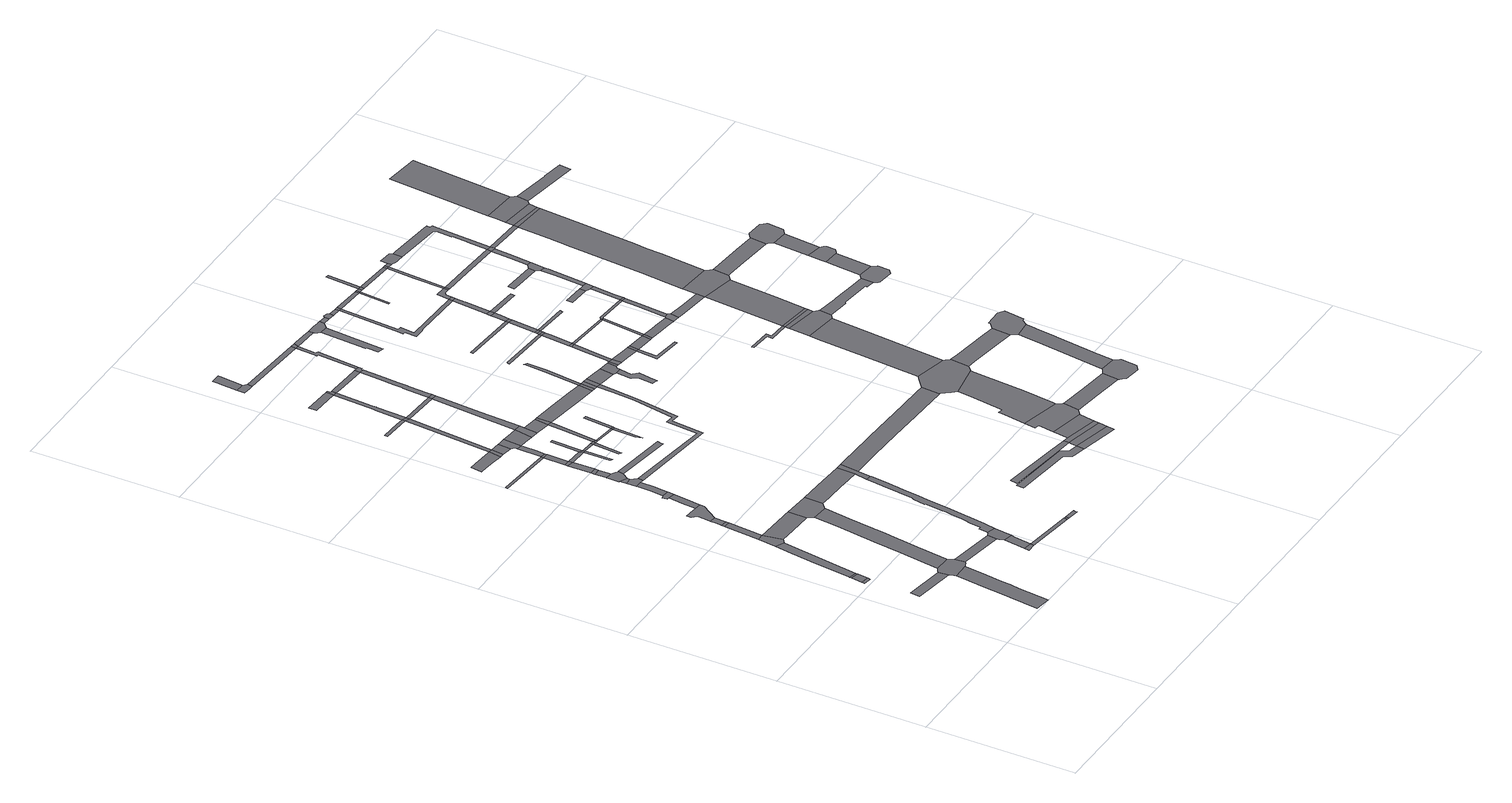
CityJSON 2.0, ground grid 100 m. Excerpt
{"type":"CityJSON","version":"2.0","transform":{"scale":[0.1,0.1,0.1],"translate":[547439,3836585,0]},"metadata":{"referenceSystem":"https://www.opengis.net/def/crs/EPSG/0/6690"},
"CityObjects":{
"road1":{"type":"Road","geometry":[{"type":"MultiSurface","lod":"1","boundaries":[[[0,1,2,3]]]}]},
"road2":{"type":"Road","attributes":{"RoadStructureAttribute.sectionType":"1"},"geometry":[{"type":"MultiSurface","lod":"1","boundaries":[[[4,0,3,5]]]}]},
"road3":{"type":"Road","geometry":[{"type":"MultiSurface","lod":"1","boundaries":[[[6,4,5,7]]]}]},
"road4":{"type":"Road","attributes":{"RoadStructureAttribute.sectionType":"1"},"geometry":[{"type":"MultiSurface","lod":"1","boundaries":[[[8,9,10,11]]]}]},
"road5":{"type":"Road","attributes":{"RoadStructureAttribute.sectionType":"1"},"geometry":[{"type":"MultiSurface","lod":"1","boundaries":[[[12,13,14,15,16,17,18,19,20,21,22,23]]]}]},
"road6":{"type":"Road","attributes":{"RoadStructureAttribute.sectionType":"1"},"geometry":[{"type":"MultiSurface","lod":"1","boundaries":[[[24,25,26,27,28,6,7,29,30]]]}]},
"road7":{"type":"Road","geometry":[{"type":"MultiSurface","lod":"1","boundaries":[[[31,32,33,11,10,34,35,17,16,36,37,38,39,40,41,42]]]}]},
"road8":{"type":"Road","geometry":[{"type":"MultiSurface","lod":"1","boundaries":[[[43,24,30,44,45]]]}]},
"road9":{"type":"Road","attributes":{"RoadStructureAttribute.sectionType":"1"},"geometry":[{"type":"MultiSurface","lod":"1","boundaries":[[[46,47,43,45,48]]]}]},
"road10":{"type":"Road","geometry":[{"type":"MultiSurface","lod":"1","boundaries":[[[49,46,48,50]]]}]},
"road11":{"type":"Road","attributes":{"RoadStructureAttribute.sectionType":"1"},"geometry":[{"type":"MultiSurface","lod":"1","boundaries":[[[51,52,49,50,53]]]}]},
"road12":{"type":"Road","attributes":{"RoadStructureAttribute.sectionType":"1"},"geometry":[{"type":"MultiSurface","lod":"1","boundaries":[[[54,55,56,57,31,42,58,59,60,61,62,63,64,65,66,67,68,69,70]]]}]},
"road13":{"type":"Road","attributes":{"RoadStructureAttribute.sectionType":"1"},"geometry":[{"type":"MultiSurface","lod":"1","boundaries":[[[71,72,73,45,44,74,75,76]]]}]},
"road14":{"type":"Road","attributes":{"RoadStructureAttribute.sectionType":"1"},"geometry":[{"type":"MultiSurface","lod":"1","boundaries":[[[39,38,77,78]]]}]},
"road15":{"type":"Road","geometry":[{"type":"MultiSurface","lod":"1","boundaries":[[[79,80,81,82,83,51,53,84,85,86]]]}]},
"road16":{"type":"Road","geometry":[{"type":"MultiSurface","lod":"1","boundaries":[[[87,88,89,90]]]}]},
"road17":{"type":"Road","attributes":{"RoadStructureAttribute.sectionType":"1"},"geometry":[{"type":"MultiSurface","lod":"1","boundaries":[[[91,87,90,92,93,94]]]}]},
"road18":{"type":"Road","attributes":{"RoadStructureAttribute.sectionType":"1"},"geometry":[{"type":"MultiSurface","lod":"1","boundaries":[[[95,96,86,85,97,98]]]}]},
"road19":{"type":"Road","geometry":[{"type":"MultiSurface","lod":"1","boundaries":[[[99,100,101,102,103,95,98,104]]]}]},
"road20":{"type":"Road","geometry":[{"type":"MultiSurface","lod":"1","boundaries":[[[105,106,107,78,77,108,109,91,94,110]]]}]},
"road21":{"type":"Road","geometry":[{"type":"MultiSurface","lod":"1","boundaries":[[[111,76,75,112,113,54,70,114,115,116,117]]]}]},
"road22":{"type":"Road","attributes":{"RoadStructureAttribute.sectionType":"1"},"geometry":[{"type":"MultiSurface","lod":"1","boundaries":[[[118,119,120,121,99,104,122,123,124]]]}]},
"road23":{"type":"Road","attributes":{"RoadStructureAttribute.sectionType":"1"},"geometry":[{"type":"MultiSurface","lod":"1","boundaries":[[[125,126,127,128,129]]]}]},
"road24":{"type":"Road","attributes":{"RoadStructureAttribute.sectionType":"1"},"geometry":[{"type":"MultiSurface","lod":"1","boundaries":[[[90,89,130,131]]]}]},
"road25":{"type":"Road","geometry":[{"type":"MultiSurface","lod":"1","boundaries":[[[132,118,124,133,134,135]]]}]},
"road26":{"type":"Road","attributes":{"RoadStructureAttribute.sectionType":"1"},"geometry":[{"type":"MultiSurface","lod":"1","boundaries":[[[136,132,135,137]]]}]},
"road27":{"type":"Road","attributes":{"RoadStructureAttribute.sectionType":"1"},"geometry":[{"type":"MultiSurface","lod":"1","boundaries":[[[138,139,140,141,142,143,144,145,146,147,148]]]}]},
"road28":{"type":"Road","geometry":[{"type":"MultiSurface","lod":"1","boundaries":[[[149,150,151,136,137,152,153,154,155,156,157,158]]]}]},
"road29":{"type":"Road","attributes":{"RoadStructureAttribute.sectionType":"1"},"geometry":[{"type":"MultiSurface","lod":"1","boundaries":[[[159,160,161,149,158]]]}]},
"road30":{"type":"Road","geometry":[{"type":"MultiSurface","lod":"1","boundaries":[[[162,160,159,163]]]}]},
"road31":{"type":"Road","attributes":{"RoadStructureAttribute.sectionType":"1"},"geometry":[{"type":"MultiSurface","lod":"1","boundaries":[[[164,162,163,165]]]}]},
"road32":{"type":"Road","geometry":[{"type":"MultiSurface","lod":"1","boundaries":[[[166,167,164,165]]]}]},
"road33":{"type":"Road","geometry":[{"type":"MultiSurface","lod":"1","boundaries":[[[148,147,168,169]]]}]},
"road34":{"type":"Road","attributes":{"RoadStructureAttribute.sectionType":"1"},"geometry":[{"type":"MultiSurface","lod":"1","boundaries":[[[170,171,172,173,174,175,176,177,178,179,180,181,182,183,184,185,105,110,186,187,188,189,190,191,192,193,194]]]}]},
"road35":{"type":"Road","attributes":{"RoadStructureAttribute.sectionType":"1"},"geometry":[{"type":"MultiSurface","lod":"1","boundaries":[[[128,195,167,166,196,197,198]]]}]},
"road36":{"type":"Road","geometry":[{"type":"MultiSurface","lod":"1","boundaries":[[[131,130,199,200]]]}]},
"road37":{"type":"Road","geometry":[{"type":"MultiSurface","lod":"1","boundaries":[[[129,128,198,201]]]}]},
"road38":{"type":"Road","attributes":{"RoadStructureAttribute.sectionType":"1"},"geometry":[{"type":"MultiSurface","lod":"1","boundaries":[[[169,168,202,203]]]}]},
"road39":{"type":"Road","attributes":{"RoadStructureAttribute.sectionType":"1"},"geometry":[{"type":"MultiSurface","lod":"1","boundaries":[[[204,166,165,205,206]]]}]},
"road40":{"type":"Road","attributes":{"RoadStructureAttribute.sectionType":"1"},"geometry":[{"type":"MultiSurface","lod":"1","boundaries":[[[207,208,129,201,209,210,211]]]}]},
"road41":{"type":"Road","attributes":{"RoadStructureAttribute.sectionType":"1"},"geometry":[{"type":"MultiSurface","lod":"1","boundaries":[[[212,117,116,213,214,215,216,217]]]}]},
"road42":{"type":"Road","geometry":[{"type":"MultiSurface","lod":"1","boundaries":[[[218,219,220,200,199]]]}]},
"road43":{"type":"Road","geometry":[{"type":"MultiSurface","lod":"1","boundaries":[[[205,221,222,223,224,225]]]}]},
"road44":{"type":"Road","geometry":[{"type":"MultiSurface","lod":"1","boundaries":[[[226,203,202,227,207,211,228]]]}]},
"road45":{"type":"Road","geometry":[{"type":"MultiSurface","lod":"1","boundaries":[[[206,205,225,229]]]}]},
"road46":{"type":"Road","attributes":{"RoadStructureAttribute.sectionType":"1"},"geometry":[{"type":"MultiSurface","lod":"1","boundaries":[[[230,231,148,169,232]]]}]},
"road47":{"type":"Road","attributes":{"RoadStructureAttribute.sectionType":"1"},"geometry":[{"type":"MultiSurface","lod":"1","boundaries":[[[233,234,235,236,237,155,154]]]}]},
"road48":{"type":"Road","attributes":{"RoadStructureAttribute.sectionType":"1"},"geometry":[{"type":"MultiSurface","lod":"1","boundaries":[[[238,239,240,230,241]]]}]},
"road49":{"type":"Road","geometry":[{"type":"MultiSurface","lod":"1","boundaries":[[[242,243,244,245,206,229]]]}]},
"road50":{"type":"Road","attributes":{"RoadStructureAttribute.sectionType":"1"},"geometry":[{"type":"MultiSurface","lod":"1","boundaries":[[[229,225,246,247]]]}]},
"road51":{"type":"Road","geometry":[{"type":"MultiSurface","lod":"1","boundaries":[[[246,248,249,250,251,252]]]}]},
"road52":{"type":"Road","attributes":{"RoadStructureAttribute.sectionType":"1"},"geometry":[{"type":"MultiSurface","lod":"1","boundaries":[[[253,254,228,211,255,256,257]]]}]},
"road53":{"type":"Road","geometry":[{"type":"MultiSurface","lod":"1","boundaries":[[[247,246,252,258]]]}]},
"road54":{"type":"Road","geometry":[{"type":"MultiSurface","lod":"1","boundaries":[[[241,230,232,259]]]}]},
"road55":{"type":"Road","geometry":[{"type":"MultiSurface","lod":"1","boundaries":[[[258,252,260,261]]]}]},
"road56":{"type":"Road","geometry":[{"type":"MultiSurface","lod":"1","boundaries":[[[217,216,170,194,262,263]]]}]},
"road57":{"type":"Road","geometry":[{"type":"MultiSurface","lod":"1","boundaries":[[[257,256,264,265,266,267]]]}]},
"road58":{"type":"Road","attributes":{"RoadStructureAttribute.sectionType":"1"},"geometry":[{"type":"MultiSurface","lod":"1","boundaries":[[[268,269,270,258,261,271,272]]]}]},
"road59":{"type":"Road","attributes":{"RoadStructureAttribute.sectionType":"1"},"geometry":[{"type":"MultiSurface","lod":"1","boundaries":[[[273,274,275,276]]]}]},
"road60":{"type":"Road","attributes":{"RoadStructureAttribute.sectionType":"1"},"geometry":[{"type":"MultiSurface","lod":"1","boundaries":[[[261,260,277,278]]]}]},
"road61":{"type":"Road","attributes":{"RoadStructureAttribute.sectionType":"1"},"geometry":[{"type":"MultiSurface","lod":"1","boundaries":[[[279,280,281,282,283,241,259,284,285,286,287,288]]]}]},
"road62":{"type":"Road","attributes":{"RoadStructureAttribute.sectionType":"1"},"geometry":[{"type":"MultiSurface","lod":"1","boundaries":[[[265,264,268,289]]]}]},
"road63":{"type":"Road","attributes":{"RoadStructureAttribute.sectionType":"1"},"geometry":[{"type":"MultiSurface","lod":"1","boundaries":[[[290,291,292,293,294,295,296,134,133,297,298,299,300,301]]]}]},
"road64":{"type":"Road","geometry":[{"type":"MultiSurface","lod":"1","boundaries":[[[302,303,304,305,306,307,308,309]]]}]},
"road65":{"type":"Road","geometry":[{"type":"MultiSurface","lod":"1","boundaries":[[[277,310,311,312]]]}]},
"road66":{"type":"Road","attributes":{"RoadStructureAttribute.sectionType":"1"},"geometry":[{"type":"MultiSurface","lod":"1","boundaries":[[[259,232,313,314]]]}]},
"road67":{"type":"Road","geometry":[{"type":"MultiSurface","lod":"1","boundaries":[[[289,268,272,315]]]}]},
"road68":{"type":"Road","attributes":{"RoadStructureAttribute.sectionType":"1"},"geometry":[{"type":"MultiSurface","lod":"1","boundaries":[[[313,316,317,257,267,318,319,320,321]]]}]},
"road69":{"type":"Road","attributes":{"RoadStructureAttribute.sectionType":"1"},"geometry":[{"type":"MultiSurface","lod":"1","boundaries":[[[322,323,324,302,309,325,326]]]}]},
"road70":{"type":"Road","geometry":[{"type":"MultiSurface","lod":"1","boundaries":[[[278,277,312,327]]]}]},
"road71":{"type":"Road","geometry":[{"type":"MultiSurface","lod":"1","boundaries":[[[328,329,330,331,332,276,275,279,288,333]]]}]},
"road72":{"type":"Road","attributes":{"RoadStructureAttribute.sectionType":"1"},"geometry":[{"type":"MultiSurface","lod":"1","boundaries":[[[334,335,336,337,278,327]]]}]},
"road73":{"type":"Road","geometry":[{"type":"MultiSurface","lod":"1","boundaries":[[[314,313,321,338]]]}]},
"road74":{"type":"Road","attributes":{"RoadStructureAttribute.sectionType":"1"},"geometry":[{"type":"MultiSurface","lod":"1","boundaries":[[[339,340,341,342,343,344,345,346,347,348]]]}]},
"road75":{"type":"Road","attributes":{"RoadStructureAttribute.sectionType":"1"},"geometry":[{"type":"MultiSurface","lod":"1","boundaries":[[[349,350,333,288,351,352,353,354]]]}]},
"road76":{"type":"Road","attributes":{"RoadStructureAttribute.sectionType":"1"},"geometry":[{"type":"MultiSurface","lod":"1","boundaries":[[[355,356,357,358,359,360,361]]]}]},
"road77":{"type":"Road","attributes":{"RoadStructureAttribute.sectionType":"1"},"geometry":[{"type":"MultiSurface","lod":"1","boundaries":[[[353,362,363,364,365,366,367,368,314,338,369,370,371,372,373,374,375,376]]]}]},
"road78":{"type":"Road","attributes":{"RoadStructureAttribute.sectionType":"1"},"geometry":[{"type":"MultiSurface","lod":"1","boundaries":[[[377,378,379,380,315,272,381,382,383,384]]]}]},
"road79":{"type":"Road","attributes":{"RoadStructureAttribute.sectionType":"1"},"geometry":[{"type":"MultiSurface","lod":"1","boundaries":[[[385,307,306,386,387,388]]]}]},
"road80":{"type":"Road","geometry":[{"type":"MultiSurface","lod":"1","boundaries":[[[354,353,376,389,390,391,392]]]}]},
"road81":{"type":"Road","attributes":{"RoadStructureAttribute.sectionType":"1"},"geometry":[{"type":"MultiSurface","lod":"1","boundaries":[[[393,394,395,396,397,398,399,263,262,400,401,402,403,404]]]}]},
"road82":{"type":"Road","attributes":{"RoadStructureAttribute.sectionType":"1"},"geometry":[{"type":"MultiSurface","lod":"1","boundaries":[[[387,405,406,407,408,409,392,391,410,411,412]]]}]},
"road83":{"type":"Road","geometry":[{"type":"MultiSurface","lod":"1","boundaries":[[[384,383,413,414]]]}]},
"road84":{"type":"Road","attributes":{"RoadStructureAttribute.sectionType":"1"},"geometry":[{"type":"MultiSurface","lod":"1","boundaries":[[[414,413,290,415]]]}]},
"road85":{"type":"Road","geometry":[{"type":"MultiSurface","lod":"1","boundaries":[[[415,290,301,416]]]}]},
"road86":{"type":"Road","geometry":[{"type":"MultiSurface","lod":"1","boundaries":[[[388,387,412,417]]]}]},
"road87":{"type":"Road","geometry":[{"type":"MultiSurface","lod":"1","boundaries":[[[418,419,420,421,422,423,384,414]]]}]},
"road88":{"type":"Road","geometry":[{"type":"MultiSurface","lod":"1","boundaries":[[[348,347,424,425,426]]]}]},
"road89":{"type":"Road","attributes":{"RoadStructureAttribute.sectionType":"1"},"geometry":[{"type":"MultiSurface","lod":"1","boundaries":[[[427,416,301,428,429,430]]]}]},
"road90":{"type":"Road","attributes":{"RoadStructureAttribute.sectionType":"1"},"geometry":[{"type":"MultiSurface","lod":"1","boundaries":[[[360,431,348,426,432]]]}]},
"road91":{"type":"Road","geometry":[{"type":"MultiSurface","lod":"1","boundaries":[[[361,360,432,433,434]]]}]},
"road92":{"type":"Road","attributes":{"RoadStructureAttribute.sectionType":"1"},"geometry":[{"type":"MultiSurface","lod":"1","boundaries":[[[435,436,417,412,437,438,439]]]}]},
"road93":{"type":"Road","attributes":{"RoadStructureAttribute.sectionType":"1"},"geometry":[{"type":"MultiSurface","lod":"1","boundaries":[[[440,441,442,443,444,445,446,447,448,449,450,451,452,453,454,455,456]]]}]},
"road94":{"type":"Road","attributes":{"RoadStructureAttribute.sectionType":"1"},"geometry":[{"type":"MultiSurface","lod":"1","boundaries":[[[457,458,434,433,459,460]]]}]},
"road95":{"type":"Road","attributes":{"RoadStructureAttribute.sectionType":"1"},"geometry":[{"type":"MultiSurface","lod":"1","boundaries":[[[461,462,463,464,465,466,467,468]]]}]},
"road96":{"type":"Road","geometry":[{"type":"MultiSurface","lod":"1","boundaries":[[[430,429,440,456,469,470,471]]]}]},
"road97":{"type":"Road","geometry":[{"type":"MultiSurface","lod":"1","boundaries":[[[472,473,474,457,460,475,476,477,478,479]]]}]},
"road98":{"type":"Road","attributes":{"RoadStructureAttribute.sectionType":"1"},"geometry":[{"type":"MultiSurface","lod":"1","boundaries":[[[471,470,480,481]]]}]},
"road99":{"type":"Road","geometry":[{"type":"MultiSurface","lod":"1","boundaries":[[[482,483,484,485,439,438,486,461,468,487,488,489,490]]]}]},
"road100":{"type":"Road","geometry":[{"type":"MultiSurface","lod":"1","boundaries":[[[481,480,491,492]]]}]},
"road101":{"type":"Road","attributes":{"RoadStructureAttribute.sectionType":"1"},"geometry":[{"type":"MultiSurface","lod":"1","boundaries":[[[493,494,495,496,497,498]]]}]},
"road102":{"type":"Road","attributes":{"RoadStructureAttribute.sectionType":"1"},"geometry":[{"type":"MultiSurface","lod":"1","boundaries":[[[499,500,501,502,503,504,505,481,492]]]}]},
"road103":{"type":"Road","attributes":{"RoadStructureAttribute.sectionType":"1"},"geometry":[{"type":"MultiSurface","lod":"1","boundaries":[[[490,489,506,507]]]}]},
"road104":{"type":"Road","attributes":{"RoadStructureAttribute.sectionType":"1"},"geometry":[{"type":"MultiSurface","lod":"1","boundaries":[[[508,509,510,492,491,511,512,513,514]]]}]},
"road105":{"type":"Road","attributes":{"RoadStructureAttribute.sectionType":"1"},"geometry":[{"type":"MultiSurface","lod":"1","boundaries":[[[515,516,517,518,519,520,521,522,523,524,525,526,472,479]]]}]},
"road106":{"type":"Road","attributes":{"RoadStructureAttribute.sectionType":"1"},"geometry":[{"type":"MultiSurface","lod":"1","boundaries":[[[527,528,529,530,531]]]}]},
"road107":{"type":"Road","geometry":[{"type":"MultiSurface","lod":"1","boundaries":[[[532,503,502,533]]]}]},
"road108":{"type":"Road","geometry":[{"type":"MultiSurface","lod":"1","boundaries":[[[534,535,507,506,536,537,538]]]}]},
"road109":{"type":"Road","attributes":{"RoadStructureAttribute.sectionType":"1"},"geometry":[{"type":"MultiSurface","lod":"1","boundaries":[[[497,532,533,539,540,541]]]}]},
"road110":{"type":"Road","geometry":[{"type":"MultiSurface","lod":"1","boundaries":[[[514,513,542,543]]]}]},
"road111":{"type":"Road","attributes":{"RoadStructureAttribute.sectionType":"1"},"geometry":[{"type":"MultiSurface","lod":"1","boundaries":[[[537,536,544,545]]]}]},
"road112":{"type":"Road","attributes":{"RoadStructureAttribute.sectionType":"1"},"geometry":[{"type":"MultiSurface","lod":"1","boundaries":[[[513,546,547,548,549,550,551,542]]]}]},
"road113":{"type":"Road","geometry":[{"type":"MultiSurface","lod":"1","boundaries":[[[498,497,541,552]]]}]},
"road114":{"type":"Road","geometry":[{"type":"MultiSurface","lod":"1","boundaries":[[[545,544,553,554]]]}]},
"road115":{"type":"Road","attributes":{"RoadStructureAttribute.sectionType":"1"},"geometry":[{"type":"MultiSurface","lod":"1","boundaries":[[[555,498,552,556]]]}]},
"road116":{"type":"Road","geometry":[{"type":"MultiSurface","lod":"1","boundaries":[[[557,555,556,558]]]}]},
"road117":{"type":"Road","attributes":{"RoadStructureAttribute.sectionType":"1"},"geometry":[{"type":"MultiSurface","lod":"1","boundaries":[[[559,560,543,542,561,562,563]]]}]},
"road118":{"type":"Road","geometry":[{"type":"MultiSurface","lod":"1","boundaries":[[[564,565,404,403,566,567,520,519,568,569,570,571,572,573]]]}]},
"road119":{"type":"Road","attributes":{"RoadStructureAttribute.sectionType":"1"},"geometry":[{"type":"MultiSurface","lod":"1","boundaries":[[[530,557,558,574]]]}]},
"road120":{"type":"Road","geometry":[{"type":"MultiSurface","lod":"1","boundaries":[[[533,502,575,576]]]}]},
"road121":{"type":"Road","attributes":{"RoadStructureAttribute.sectionType":"1"},"geometry":[{"type":"MultiSurface","lod":"1","boundaries":[[[577,477,476,578,579,580]]]}]},
"road122":{"type":"Road","geometry":[{"type":"MultiSurface","lod":"1","boundaries":[[[531,530,574,581]]]}]},
"road123":{"type":"Road","attributes":{"RoadStructureAttribute.sectionType":"1"},"geometry":[{"type":"MultiSurface","lod":"1","boundaries":[[[544,582,583,584,585,586,587,588,589,590,591,592,593,594,595,553]]]}]},
"road124":{"type":"Road","geometry":[{"type":"MultiSurface","lod":"1","boundaries":[[[563,562,596,597]]]}]},
"road125":{"type":"Road","attributes":{"RoadStructureAttribute.sectionType":"1"},"geometry":[{"type":"MultiSurface","lod":"1","boundaries":[[[554,553,598,599,600]]]}]},
"road126":{"type":"Road","attributes":{"RoadStructureAttribute.sectionType":"1"},"geometry":[{"type":"MultiSurface","lod":"1","boundaries":[[[601,602,531,581,603,604]]]}]},
"road127":{"type":"Road","geometry":[{"type":"MultiSurface","lod":"1","boundaries":[[[605,606,558,556]]]}]},
"road128":{"type":"Road","geometry":[{"type":"MultiSurface","lod":"1","boundaries":[[[607,608,601,604,609]]]}]},
"road129":{"type":"Road","geometry":[{"type":"MultiSurface","lod":"1","boundaries":[[[599,610,611,612]]]}]},
"road130":{"type":"Road","geometry":[{"type":"MultiSurface","lod":"1","boundaries":[[[613,575,563,597]]]}]},
"road131":{"type":"Road","attributes":{"RoadStructureAttribute.sectionType":"1"},"geometry":[{"type":"MultiSurface","lod":"1","boundaries":[[[591,614,607,609,615,616,617,618]]]}]},
"road132":{"type":"Road","attributes":{"RoadStructureAttribute.sectionType":"1"},"geometry":[{"type":"MultiSurface","lod":"1","boundaries":[[[619,620,597,596,621,622,623,624,625]]]}]},
"road133":{"type":"Road","geometry":[{"type":"MultiSurface","lod":"1","boundaries":[[[600,599,612,626]]]}]},
"road134":{"type":"Road","attributes":{"RoadStructureAttribute.sectionType":"1"},"geometry":[{"type":"MultiSurface","lod":"1","boundaries":[[[626,612,627,628]]]}]},
"road135":{"type":"Road","geometry":[{"type":"MultiSurface","lod":"1","boundaries":[[[576,575,613]]]}]},
"road136":{"type":"Road","geometry":[{"type":"MultiSurface","lod":"1","boundaries":[[[628,627,629,630]]]}]},
"road137":{"type":"Road","geometry":[{"type":"MultiSurface","lod":"1","boundaries":[[[631,632,633,634,635,636,637,638]]]}]},
"road138":{"type":"Road","geometry":[{"type":"MultiSurface","lod":"1","boundaries":[[[592,591,618,639]]]}]},
"road139":{"type":"Road","attributes":{"RoadStructureAttribute.sectionType":"1"},"geometry":[{"type":"MultiSurface","lod":"1","boundaries":[[[640,641,642,564,573,643,644,645]]]}]},
"road140":{"type":"Road","geometry":[{"type":"MultiSurface","lod":"1","boundaries":[[[646,647,609,604]]]}]},
"road141":{"type":"Road","geometry":[{"type":"MultiSurface","lod":"1","boundaries":[[[648,649,628,630]]]}]},
"road142":{"type":"Road","attributes":{"RoadStructureAttribute.sectionType":"1"},"geometry":[{"type":"MultiSurface","lod":"1","boundaries":[[[650,592,639,651,652,653,654]]]}]},
"road143":{"type":"Road","geometry":[{"type":"MultiSurface","lod":"1","boundaries":[[[655,656,657,658,625,624,659,660]]]}]},
"road144":{"type":"Road","geometry":[{"type":"MultiSurface","lod":"1","boundaries":[[[661,662,576,613,663,664,665,666]]]}]},
"road145":{"type":"Road","geometry":[{"type":"MultiSurface","lod":"1","boundaries":[[[667,668,669,580,579,670,671,672,673,674,675,676,677,678]]]}]},
"road146":{"type":"Road","geometry":[{"type":"MultiSurface","lod":"1","boundaries":[[[654,653,679,680]]]}]},
"road147":{"type":"Road","attributes":{"RoadStructureAttribute.sectionType":"1"},"geometry":[{"type":"MultiSurface","lod":"1","boundaries":[[[681,630,629,682,683,684]]]}]},
"road148":{"type":"Road","attributes":{"RoadStructureAttribute.sectionType":"1"},"geometry":[{"type":"MultiSurface","lod":"1","boundaries":[[[665,685,686,657,656,687,688,689]]]}]},
"road149":{"type":"Road","attributes":{"RoadStructureAttribute.sectionType":"1"},"geometry":[{"type":"MultiSurface","lod":"1","boundaries":[[[690,691,692,571,570,693,694,695,696]]]}]},
"road150":{"type":"Road","attributes":{"RoadStructureAttribute.sectionType":"1"},"geometry":[{"type":"MultiSurface","lod":"1","boundaries":[[[683,697,654,680,698]]]}]},
"road151":{"type":"Road","geometry":[{"type":"MultiSurface","lod":"1","boundaries":[[[699,700,701,702]]]}]},
"road152":{"type":"Road","geometry":[{"type":"MultiSurface","lod":"1","boundaries":[[[703,704,640,645,705,706,707,708,709,710,711]]]}]},
"road153":{"type":"Road","geometry":[{"type":"MultiSurface","lod":"1","boundaries":[[[666,665,689,712]]]}]},
"road154":{"type":"Road","attributes":{"RoadStructureAttribute.sectionType":"1"},"geometry":[{"type":"MultiSurface","lod":"1","boundaries":[[[637,703,711,713]]]}]},
"road155":{"type":"Road","attributes":{"RoadStructureAttribute.sectionType":"1"},"geometry":[{"type":"MultiSurface","lod":"1","boundaries":[[[714,660,659,715,716,717]]]}]},
"road156":{"type":"Road","geometry":[{"type":"MultiSurface","lod":"1","boundaries":[[[638,637,713,718]]]}]},
"road157":{"type":"Road","geometry":[{"type":"MultiSurface","lod":"1","boundaries":[[[684,683,698,719]]]}]},
"road158":{"type":"Road","attributes":{"RoadStructureAttribute.sectionType":"1"},"geometry":[{"type":"MultiSurface","lod":"1","boundaries":[[[720,721,722,666,712,723,724,725]]]}]},
"road159":{"type":"Road","attributes":{"RoadStructureAttribute.sectionType":"1"},"geometry":[{"type":"MultiSurface","lod":"1","boundaries":[[[726,727,728,729,730,731,732,733,734,735,736,737,667,678]]]}]},
"road160":{"type":"Road","attributes":{"RoadStructureAttribute.sectionType":"1"},"geometry":[{"type":"MultiSurface","lod":"1","boundaries":[[[738,719,698,739,740]]]}]},
"road161":{"type":"Road","geometry":[{"type":"MultiSurface","lod":"1","boundaries":[[[741,742,702,701,720,725,743]]]}]},
"road162":{"type":"Road","geometry":[{"type":"MultiSurface","lod":"1","boundaries":[[[744,745,746,747,748,749]]]}]},
"road163":{"type":"Road","attributes":{"RoadStructureAttribute.sectionType":"1"},"geometry":[{"type":"MultiSurface","lod":"1","boundaries":[[[750,680,679,751,752,753]]]}]},
"road164":{"type":"Road","attributes":{"RoadStructureAttribute.sectionType":"1"},"geometry":[{"type":"MultiSurface","lod":"1","boundaries":[[[754,755,638,718,756,757]]]}]},
"road165":{"type":"Road","geometry":[{"type":"MultiSurface","lod":"1","boundaries":[[[758,740,739,759,760,761,762,763,764,765,766]]]}]},
"road166":{"type":"Road","attributes":{"RoadStructureAttribute.sectionType":"1"},"geometry":[{"type":"MultiSurface","lod":"1","boundaries":[[[767,768,769,770,741,743,771,772]]]}]},
"road167":{"type":"Road","geometry":[{"type":"MultiSurface","lod":"1","boundaries":[[[773,749,748,767,772,774]]]}]},
"road168":{"type":"Road","geometry":[{"type":"MultiSurface","lod":"1","boundaries":[[[775,776,777,778,779,780,696,695,781,782,734,733,783,784,785,786]]]}]},
"road169":{"type":"Road","geometry":[{"type":"MultiSurface","lod":"1","boundaries":[[[787,788,789,717,716,754,757,790,791,792,793,794,795,796]]]}]},
"road170":{"type":"Road","attributes":{"RoadStructureAttribute.sectionType":"1"},"geometry":[{"type":"MultiSurface","lod":"1","boundaries":[[[797,798,799,800,801,802,803,765,764,804,805,806,807,808,809,810,811,812,753,813]]]}]},
"road171":{"type":"Road","attributes":{"RoadStructureAttribute.sectionType":"1"},"geometry":[{"type":"MultiSurface","lod":"1","boundaries":[[[752,814,773,774,815,816]]]}]},
"road172":{"type":"Road","attributes":{"RoadStructureAttribute.sectionType":"1"},"geometry":[{"type":"MultiSurface","lod":"1","boundaries":[[[817,818,819,708,707,820,821,822,823,824,825,826,827,828,829]]]}]},
"road173":{"type":"Road","geometry":[{"type":"MultiSurface","lod":"1","boundaries":[[[753,752,816,830,813]]]}]},
"road174":{"type":"Road","attributes":{"RoadStructureAttribute.sectionType":"1"},"geometry":[{"type":"MultiSurface","lod":"1","boundaries":[[[813,830,831,832,833]]]}]},
"road175":{"type":"Road","attributes":{"RoadStructureAttribute.sectionType":"1"},"geometry":[{"type":"MultiSurface","lod":"1","boundaries":[[[832,834,835,836,837,838,839,787,796,840,841,842,843,844,845]]]}]},
"road176":{"type":"Road","geometry":[{"type":"MultiSurface","lod":"1","boundaries":[[[846,847,829,828,848,849,850,851,852,853,854,855]]]}]},
"road177":{"type":"Road","attributes":{"RoadStructureAttribute.sectionType":"1"},"geometry":[{"type":"MultiSurface","lod":"1","boundaries":[[[856,857,793,792,858,859,860,861]]]}]},
"road178":{"type":"Road","attributes":{"RoadStructureAttribute.sectionType":"1"},"geometry":[{"type":"MultiSurface","lod":"1","boundaries":[[[862,863,846,855,864]]]}]},
"road179":{"type":"Road","geometry":[{"type":"MultiSurface","lod":"1","boundaries":[[[865,866,867,862,864,868,869,870,871,872]]]}]},
"road180":{"type":"Road","geometry":[{"type":"MultiSurface","lod":"1","boundaries":[[[833,832,845,873]]]}]},
"road181":{"type":"Road","attributes":{"RoadStructureAttribute.sectionType":"1"},"geometry":[{"type":"MultiSurface","lod":"1","boundaries":[[[874,875,833,873,876]]]}]},
"road182":{"type":"Road","attributes":{"RoadStructureAttribute.sectionType":"1"},"geometry":[{"type":"MultiSurface","lod":"1","boundaries":[[[877,865,872,878,879]]]}]},
"road183":{"type":"Road","geometry":[{"type":"MultiSurface","lod":"1","boundaries":[[[880,881,874,876,882,883,884,885]]]}]},
"road184":{"type":"Road","geometry":[{"type":"MultiSurface","lod":"1","boundaries":[[[886,887,888,861,860,889,890,877,879,891,892,893,894,895,896,897]]]}]},
"road185":{"type":"Road","attributes":{"RoadStructureAttribute.sectionType":"1"},"geometry":[{"type":"MultiSurface","lod":"1","boundaries":[[[898,899,880,885,900,901,902,903,904]]]}]},
"road186":{"type":"Road","attributes":{"RoadStructureAttribute.sectionType":"1"},"geometry":[{"type":"MultiSurface","lod":"1","boundaries":[[[905,906,907,883,882,908,909,910,911]]]}]}
},
"vertices":[
[146,1051,0],[144,1033,0],[198,1026,0],[201,1044,0],
[156,1126,0],[210,1115,0],
[158,1141,0],[212,1130,0],
[189,749,0],[180,684,0],[458,642,0],[452,709,0],
[534,212,0],[544,274,0],[551,335,0],[565,449,0],[583,598,0],[472,596,0],[462,505,0],[446,383,0],[435,290,0],[424,211,0],[400,17,0],[509,2,0],
[230,1676,0],[214,1559,0],[189,1379,0],[169,1224,0],[159,1143,0],[238,1326,0],[286,1649,0],
[486,730,0],[480,727,0],[458,713,0],[459,636,0],[468,609,0],[588,601,0],[617,615,0],[623,619,0],[617,686,0],[614,691,0],[600,717,0],[596,725,0],
[249,1800,0],[317,1674,0],[293,1800,0],
[271,2040,0],[270,2031,0],[314,2034,0],
[273,2060,0],[315,2054,0],
[279,2138,0],[276,2093,0],[322,2134,0],
[609,1620,0],[588,1454,0],[550,1189,0],[523,996,0],[597,733,0],[624,926,0],[627,945,0],[644,1069,0],[647,1089,0],[659,1171,0],[668,1235,0],[669,1239,0],[670,1246,0],[671,1257,0],[672,1263,0],[694,1440,0],[718,1611,0],
[557,1786,0],[533,1787,0],[342,1797,0],[429,1667,0],[579,1658,0],[584,1784,0],
[923,572,0],[928,634,0],
[331,2282,0],[260,2287,0],[259,2257,0],[285,2227,0],[282,2189,0],[395,2246,0],[398,2273,0],[354,2280,0],
[915,380,0],[910,348,0],[969,350,0],[972,372,0],
[937,526,0],[972,373,0],[993,492,0],[996,513,0],
[374,2467,0],[364,2375,0],[405,2328,0],[421,2461,0],
[378,2511,0],[368,2508,0],[354,2505,0],[360,2473,0],[364,2471,0],[426,2505,0],
[957,650,0],[945,643,0],[940,641,0],[926,562,0],[928,557,0],[1015,636,0],
[711,1775,0],[599,1632,0],[605,1626,0],[719,1616,0],[726,1622,0],[757,1648,0],[764,1772,0],
[389,2694,0],[390,2681,0],[389,2589,0],[386,2588,0],[431,2544,0],[438,2598,0],[437,2694,0],
[11,3364,0],[10,3358,0],[9,3351,0],[389,3318,0],[390,3333,0],
[1301,305,0],[1303,329,0],
[389,2761,0],[465,2690,0],[467,2726,0],[436,2761,0],
[389,2807,0],[435,2781,0],
[282,3627,0],[280,3628,0],[215,3633,0],[208,3634,0],[147,3639,0],[97,3644,0],[87,3569,0],[136,3563,0],[206,3554,0],[278,3544,0],[288,3627,0],
[385,2891,0],[383,2868,0],[383,2808,0],[462,2821,0],[464,2824,0],[465,2824,0],[473,2862,0],[471,2863,0],[457,2872,0],[433,2888,0],
[431,2970,0],[384,2968,0],[386,2895,0],
[383,2996,0],[430,2995,0],
[383,3153,0],[430,3141,0],
[425,3169,0],[383,3168,0],
[305,3541,0],[316,3624,0],
[1103,1540,0],[1099,1514,0],[1087,1426,0],[1059,1213,0],[1048,1198,0],[1036,1116,0],[1044,1116,0],[1028,990,0],[1025,967,0],[1018,923,0],[1008,857,0],[1000,804,0],[995,804,0],[983,711,0],[967,714,0],[958,660,0],[1027,714,0],[1069,986,0],[1085,1105,0],[1100,1215,0],[1112,1305,0],[1117,1338,0],[1132,1451,0],[1143,1533,0],[1137,1535,0],
[383,3179,0],[425,3172,0],[427,3262,0],[429,3316,0],
[1318,303,0],[1320,327,0],
[430,3331,0],
[378,3532,0],[383,3618,0],
[428,3169,0],[553,3137,0],[543,3162,0],
[397,3496,0],[391,3339,0],[432,3384,0],[435,3478,0],[436,3494,0],
[907,1764,0],[828,1643,0],[971,1636,0],[990,1635,0],[1117,1627,0],[1124,1752,0],
[1396,291,0],[1398,304,0],[1400,316,0],
[552,2960,0],[560,2955,0],[567,2950,0],[567,2955,0],[568,3135,0],
[411,3616,0],[397,3512,0],[443,3613,0],
[563,3151,0],
[335,4215,0],[331,4167,0],[367,4202,0],
[601,2804,0],[853,2768,0],[856,2789,0],[859,2810,0],[607,2844,0],
[287,4241,0],[147,4250,0],[147,4230,0],[337,4237,0],
[563,3157,0],[571,3360,0],[562,3359,0],[553,3359,0],
[651,3128,0],[651,3144,0],
[637,2948,0],[645,2943,0],[652,2938,0],[653,2942,0],[671,3123,0],
[564,3602,0],[488,3609,0],[483,3488,0],[542,3480,0],[565,3602,0],
[677,3142,0],
[367,4227,0],
[695,3120,0],[695,3131,0],
[1151,1624,0],[1166,1749,0],
[597,3473,0],[609,3566,0],[610,3580,0],[612,3600,0],
[704,3459,0],[694,3342,0],[678,3148,0],[720,3339,0],[734,3454,0],
[185,4780,0],[182,4726,0],[372,4715,0],[376,4766,0],
[843,3102,0],[846,3115,0],
[372,4711,0],[354,4464,0],[351,4427,0],[351,4423,0],[337,4241,0],[369,4241,0],[380,4430,0],[381,4434,0],[382,4463,0],[397,4710,0],
[716,3552,0],
[1190,3394,0],[1181,3283,0],[1168,3131,0],[1121,2855,0],[1066,2860,0],[1042,2645,0],[469,2726,0],[1065,2617,0],[1088,2835,0],[1143,2830,0],[1190,3128,0],[1217,3390,0],
[144,5238,0],[140,5184,0],[199,5179,0],[216,5178,0],[224,5178,0],[226,5211,0],[223,5214,0],[206,5233,0],
[837,2947,0],[848,2902,0],[865,3099,0],
[613,4185,0],[617,4210,0],
[734,3550,0],
[608,4129,0],[566,3604,0],[631,3876,0],[648,4126,0],[648,4130,0],[652,4182,0],
[157,5409,0],[154,5375,0],[154,5360,0],[219,5396,0],[220,5404,0],
[866,3112,0],
[386,4745,0],[385,4745,0],[386,4752,0],[389,4765,0],[387,4765,0],[400,4744,0],
[884,3305,0],[875,3308,0],[866,3310,0],[866,3308,0],
[653,4208,0],
[1939,634,0],[1907,686,0],[1903,686,0],[1470,737,0],[1464,687,0],[1858,641,0],[1891,590,0],[1904,587,0],[1991,570,0],[1999,623,0],
[575,4732,0],[434,4742,0],[443,4706,0],[567,4697,0],[653,4690,0],[655,4727,0],
[1902,731,0],[1501,792,0],[1496,792,0],[1490,743,0],[1903,692,0],[2007,679,0],[2009,715,0],
[643,4555,0],[635,4451,0],[634,4443,0],[631,4400,0],[631,4394,0],[630,4389,0],[620,4244,0],[656,4244,0],[664,4370,0],[664,4376,0],[665,4384,0],[668,4438,0],[669,4449,0],[677,4579,0],[684,4688,0],
[1144,3497,0],[1142,3497,0],[1051,3510,0],[898,3529,0],[739,3453,0],[979,3422,0],[1139,3400,0],[1152,3496,0],
[227,5211,0],[690,5143,0],[694,5142,0],[696,5176,0],
[685,4700,0],[695,4700,0],[697,4723,0],[675,4725,0],
[2050,1718,0],[1892,1724,0],[1698,1732,0],[1507,1739,0],[1470,1739,0],[1338,1744,0],[1205,1748,0],[1352,1620,0],[1588,1612,0],[1822,1603,0],[2090,1591,0],[2097,1716,0],
[683,5022,0],[681,5004,0],[680,4995,0],[685,4995,0],[694,4995,0],[722,5008,0],[707,5021,0],[719,5140,0],
[1163,3397,0],[1171,3493,0],
[1199,3489,0],
[1230,3486,0],
[730,5174,0],
[1199,3738,0],[1205,3873,0],[1197,3879,0],[1188,3886,0],[1188,3880,0],[1179,3741,0],
[2255,511,0],[2257,527,0],[2263,563,0],
[1309,3475,0],[1224,3389,0],[1350,3373,0],[1363,3468,0],
[2006,667,0],[2271,619,0],
[2277,657,0],[2048,709,0],
[858,5164,0],[750,5172,0],[881,5128,0],[883,5128,0],[884,5162,0],
[1372,3363,0],[1373,3363,0],[1363,3272,0],[1362,3260,0],[1375,3242,0],[1387,3228,0],[1386,3217,0],[1381,3172,0],[1375,3123,0],[1394,3119,0],[1413,3115,0],[1413,3117,0],[1421,3172,0],[1432,3246,0],[1406,3273,0],[1399,3280,0],[1411,3360,0],
[2063,813,0],[2053,743,0],[2281,682,0],[2294,763,0],
[909,5090,0],[889,4780,0],[897,4778,0],[893,4700,0],[913,4694,0],[933,4688,0],[933,4693,0],[964,5088,0],
[1415,3388,0],[1430,3397,0],[1437,3458,0],
[2058,1004,0],[2046,925,0],[2079,920,0],[2332,793,0],[2334,793,0],[2350,902,0],[2349,904,0],[2324,942,0],
[1446,3395,0],[1452,3456,0],
[991,5154,0],[981,5155,0],[941,5158,0],[932,5159,0],[897,5107,0],[977,5099,0],[999,5118,0],[1000,5119,0],[1003,5153,0],
[1483,3390,0],[1483,3453,0],
[1157,3980,0],[1153,3971,0],[1150,3963,0],[1153,3962,0],[1503,3936,0],[1505,3954,0],
[1485,3481,0],[1502,3625,0],[1513,3721,0],[1513,3724,0],[1481,3721,0],[1473,3642,0],[1457,3483,0],
[1054,5115,0],[1056,5149,0],
[1604,3437,0],[1492,3452,0],[1487,3453,0],[1538,3383,0],[1623,3371,0],[1629,3371,0],[1637,3433,0],
[2327,962,0],[2345,1080,0],[2354,1176,0],[2380,1460,0],[2388,1545,0],[2162,1505,0],[2148,1390,0],[2122,1202,0],[2120,1188,0],[2085,1192,0],[2083,1172,0],[2077,1122,0],
[1147,4218,0],[1147,4210,0],[1147,4203,0],[1527,4172,0],[1529,4192,0],
[1484,3742,0],[1515,3739,0],
[1066,5158,0],[1060,5152,0],[1100,5112,0],[1102,5139,0],[1094,5151,0],
[1516,3745,0],[1534,3901,0],[1537,3933,0],
[1648,3369,0],[1656,3430,0],
[1159,5108,0],[1161,5134,0],
[1612,3222,0],[1816,3200,0],[1817,3199,0],[1817,3208,0],[1817,3217,0],[1637,3240,0],
[1539,3948,0],
[1181,5107,0],[1183,5133,0],
[1507,3969,0],[1540,3964,0],
[1508,3988,0],[1543,3984,0],
[1775,3415,0],[1773,3415,0],[1655,3368,0],[1774,3355,0],[1785,3413,0],
[2186,1788,0],[2169,1774,0],[2091,1590,0],[2135,1537,0],[2391,1548,0],[2420,1575,0],[2423,1578,0],[2436,1704,0],[2415,1728,0],[2405,1739,0],
[1562,4167,0],
[1815,3697,0],[1817,3712,0],
[2529,876,0],[2516,768,0],[2723,739,0],[2735,849,0],
[1564,4188,0],
[1130,4686,0],[1128,4662,0],[1138,4661,0],[1145,4660,0],[1139,4580,0],[1139,4578,0],[1142,4577,0],[1209,4576,0],[1224,4583,0],[1569,4570,0],[1572,4595,0],[1168,4610,0],[1177,4705,0],[1155,4708,0],
[1792,3353,0],[1800,3411,0],
[1188,5106,0],[1376,5092,0],[1377,5118,0],
[1540,4296,0],[1535,4253,0],[1572,4253,0],[1576,4292,0],
[1777,3946,0],[1782,3966,0],
[1543,4326,0],[1542,4313,0],[1577,4322,0],
[1361,4885,0],[1373,4885,0],[1388,5091,0],
[1830,3702,0],
[1568,4558,0],[1577,4340,0],[1595,4499,0],[1592,4500,0],[1598,4567,0],
[1914,3396,0],[1876,3401,0],[1877,3342,0],[1880,3341,0],[1949,3332,0],[2002,3325,0],[2010,3383,0],
[1390,5117,0],
[1412,5089,0],[1414,5116,0],
[1432,5087,0],[1434,5114,0],
[2147,2746,0],[2148,2784,0],[1990,2795,0],[1989,2778,0],[2129,2767,0],[2127,2729,0],[2265,2721,0],[2267,2740,0],
[1601,4592,0],
[2251,2549,0],[2246,2491,0],[2219,2173,0],[2425,1965,0],[2454,2288,0],[2477,2521,0],
[1791,4276,0],[1794,4304,0],
[1450,5339,0],[1431,5341,0],
[1581,4681,0],[1605,4632,0],[1621,4648,0],[1653,4646,0],[1654,4677,0],
[2053,3391,0],[2052,3392,0],[2021,3391,0],[2017,3388,0],[2054,3318,0],[2062,3377,0],
[1873,3721,0],[1832,3724,0],[1842,3710,0],[1873,3707,0],[2047,3694,0],[2048,3707,0],
[2776,874,0],[2772,871,0],[2741,853,0],[2728,733,0],[2751,708,0],[2757,702,0],[2864,687,0],[2902,714,0],[2916,824,0],[2912,829,0],[2891,857,0],[2886,863,0],
[1671,4645,0],[1671,4676,0],
[1447,5113,0],[1678,5068,0],[1680,5068,0],[1680,5096,0],
[2038,3585,0],[2022,3411,0],[2053,3408,0],[2069,3595,0],[2078,3690,0],
[2742,1659,0],[2502,1694,0],[2439,1704,0],[2484,1571,0],[2680,1542,0],[2827,1520,0],[2837,1645,0],
[1667,4880,0],[1697,5067,0],
[1894,3982,0],[1892,3943,0],[2032,3929,0],[2034,3971,0],
[2263,2694,0],[2262,2671,0],[2493,2534,0],[2504,2542,0],[2507,2544,0],[2515,2625,0],[2512,2626,0],[2509,2629,0],[2487,2656,0],
[2079,3702,0],
[2490,2691,0],
[2174,3363,0],[2110,3310,0],[2313,3285,0],[2318,3344,0],
[2492,2710,0],
[1698,5095,0],
[2067,3916,0],[2066,3897,0],[2050,3727,0],[2081,3727,0],[2083,3767,0],[2097,3912,0],
[2899,974,0],[2904,1010,0],[2937,1262,0],[2938,1273,0],[2939,1275,0],[2956,1412,0],[2958,1428,0],[2966,1487,0],[2856,1479,0],[2849,1427,0],[2839,1346,0],[2802,1067,0],
[1722,5093,0],[1728,5066,0],[1728,5093,0],
[2073,3971,0],[2052,3969,0],[2102,3967,0],
[1866,4353,0],[1854,4354,0],[1850,4309,0],[1867,4308,0],[2073,4292,0],[2077,4337,0],
[1863,4664,0],[1864,4633,0],[2129,4616,0],[2136,4647,0],
[2315,3284,0],[2290,3002,0],[2511,2920,0],[2540,3238,0],
[1731,5140,0],[1729,5065,0],[1737,5065,0],[1758,5054,0],[1781,5052,0],[1795,5051,0],[1829,5048,0],[1831,5110,0],[1820,5131,0],
[2095,4267,0],[2095,4259,0],[2090,4168,0],[2073,3978,0],[2127,4234,0],[2129,4259,0],
[2107,4359,0],[2139,4356,0],
[3010,1681,0],[2992,1692,0],[2987,1695,0],[2877,1692,0],[2876,1679,0],[2858,1663,0],[2835,1509,0],[2848,1489,0],[2969,1491,0],[2995,1526,0],[3009,1530,0],[3029,1668,0],
[2327,3441,0],[2322,3381,0],[2319,3354,0],[2555,3250,0],[2578,3269,0],[2580,3271,0],[2589,3381,0],[2588,3381,0],[2578,3393,0],[2557,3419,0],
[2194,5010,0],[2196,5044,0],[2197,5048,0],[2176,5050,0],[2179,5077,0],[1859,5108,0],[1835,5110,0],[1860,5045,0],[2143,5017,0],[2152,5008,0],[2156,5003,0],[2160,4999,0],[2152,4893,0],[2156,4892,0],[2148,4779,0],[2145,4778,0],[2167,4644,0],
[2118,4480,0],[2153,4512,0],[2162,4608,0],
[2841,2580,0],[2674,2603,0],[2658,2605,0],[2647,2526,0],[2651,2525,0],[2652,2530,0],[2653,2535,0],[2663,2534,0],[2866,2508,0],[2865,2497,0],[2916,2490,0],[2920,2489,0],[2922,2569,0],
[2171,4615,0],
[2304,4606,0],[2428,4598,0],[2430,4629,0],
[2428,4594,0],[2410,4381,0],[2399,4262,0],[2399,4256,0],[2354,3730,0],[2338,3551,0],[2587,3732,0],[2594,3832,0],[2603,3918,0],[2620,4107,0],[2634,4264,0],[2661,4579,0],
[2951,2593,0],[2946,2589,0],[2937,2463,0],[2943,2455,0],[3051,2443,0],[3057,2448,0],[3080,2468,0],[3085,2548,0],[3066,2574,0],[3061,2580,0],
[2836,3357,0],[2614,3378,0],[2603,3269,0],[2741,3257,0],[2972,3234,0],[2980,3343,0],
[2974,2833,0],[2971,2797,0],[3083,2824,0],
[2984,2958,0],[2981,2920,0],[2976,2863,0],[3092,2831,0],[3114,2850,0],[3120,2909,0],[3108,2923,0],[3092,2941,0],
[2663,4598,0],
[2435,4687,0],[2432,4649,0],[2668,4656,0],
[3004,3198,0],[3092,2947,0],[3113,3188,0],
[2446,4808,0],[2442,4757,0],[2692,4678,0],[2704,4757,0],[2696,4768,0],[2681,4789,0],
[3021,3375,0],[3015,3370,0],[2986,3348,0],[2978,3228,0],[2999,3203,0],[3118,3192,0],[3146,3212,0],[3153,3217,0],[3163,3326,0],[3158,3332,0],[3134,3358,0],[3130,3362,0],
[2506,5502,0],[2488,5304,0],[2716,5183,0],[2716,5184,0],[2732,5362,0],[2732,5364,0],[2741,5472,0],
[2969,4715,0],[2967,4715,0],[2713,4756,0],[2700,4677,0],[2716,4674,0],[3102,4614,0],[3111,4692,0]
]}
